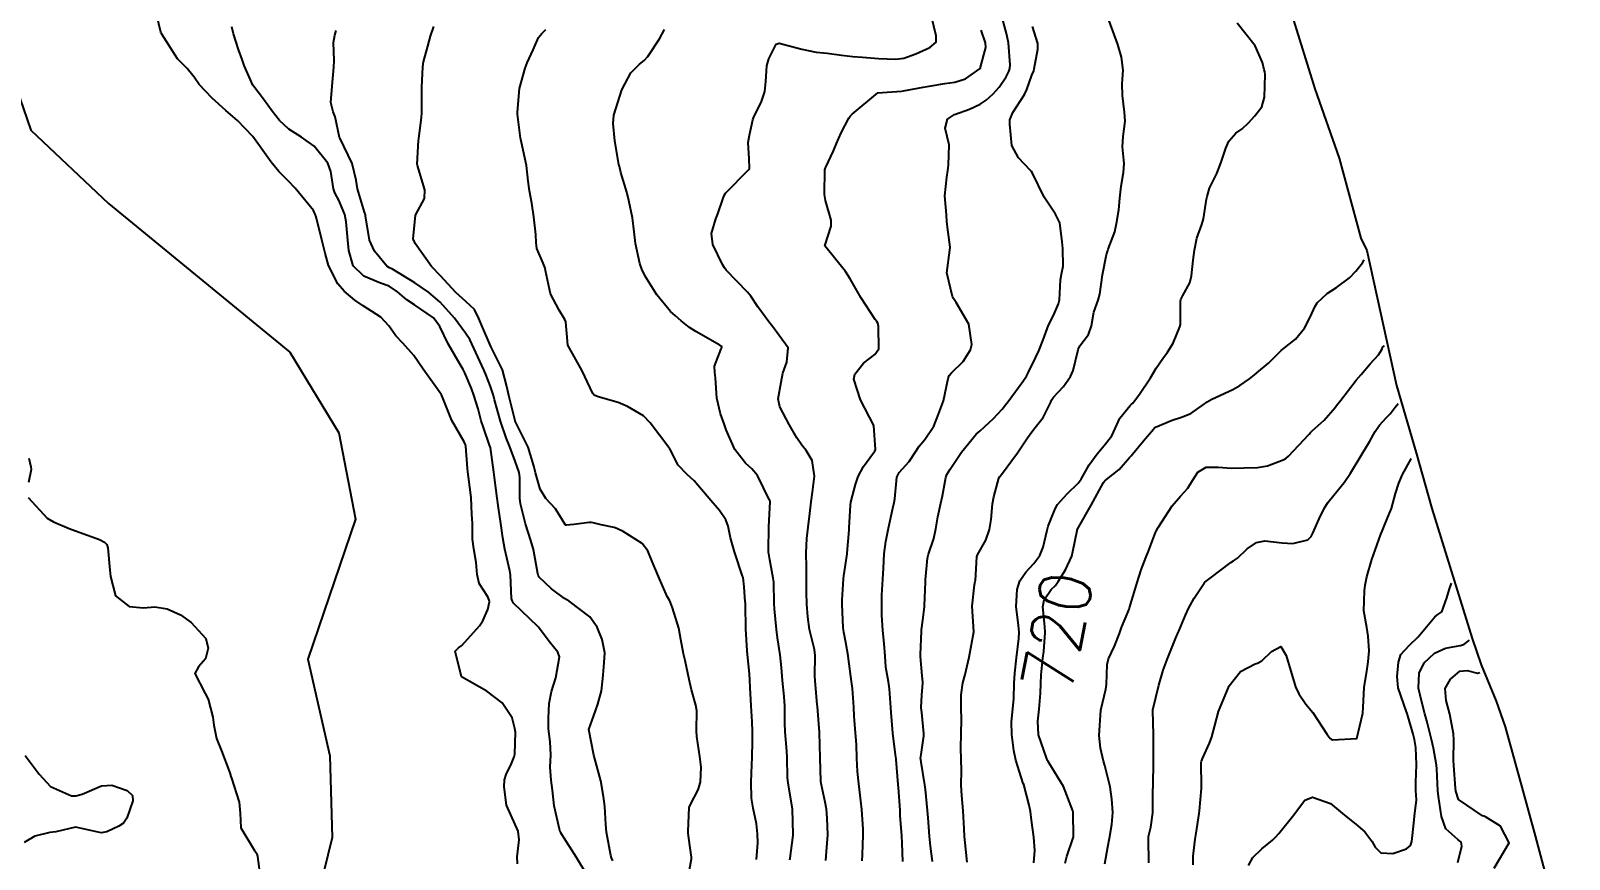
# Model space of a CAD drawing. Header units: metres. Extents: x 292545 to 299085, y 7450245 to 7463078.
# Drawn here: x 298772.6 to 298892.8, y 7450937.7 to 7451002.4 of the extents above; entities that cross this region are included whole.
import ezdxf
from ezdxf.enums import TextEntityAlignment as Align

# ---------------------------------------------------------------- set-up
doc = ezdxf.new("R2010")
doc.units = ezdxf.units.M
for name, color, linetype in [('Area', 45, 'Continuous'), ('Cotas', 45, 'Continuous'), ('Curvas de Nivel 1m', 11, 'Continuous'), ('Curvas de Nivel 5m', 15, 'Continuous'), ('Hidrografia', 140, 'Continuous')]:
    doc.layers.add(name, color=color, linetype=linetype)
doc.styles.add('Style-STANDARD', font='STANDARD.shx')

msp = doc.modelspace()

# ---------------------------------------------------------------- linework, layer by layer
at = {"layer": 'Area'}
msp.add_polyline3d([(298871.09, 7451003.68, 726.89), (298872.87, 7450997.9, 719.13), (298874.77, 7450992.48, 719.4), (298876.48, 7450986.23, 719.9), (298876.95, 7450985.27, 719.88), (298879.25, 7450974.73, 721.17), (298880.79, 7450969.46, 722.67), (298882.01, 7450965.12, 722.95), (298885.16, 7450954.95, 726.11), (298885.88, 7450952.89, 728.58), (298887.05, 7450950.06, 726.15), (298887.74, 7450948.07, 726.38), (298889.04, 7450943.35, 726.49), (298890.09, 7450939.54, 725.59), (298892.75, 7450929.6, 727.76)], dxfattribs=at)
at = {"layer": 'Curvas de Nivel 1m', "flags": 128}
for points, elevation in [([(298810.59, 7450937.35), (298810.56, 7450937.91), (298810.72, 7450939.23), (298810.63, 7450939.91), (298810.07, 7450941.19), (298809.74, 7450941.93), (298809.54, 7450943.37), (298809.58, 7450943.93), (298809.7, 7450944.34), (298810.12, 7450945.2), (298810.33, 7450945.71), (298810.37, 7450945.92), (298810.43, 7450947.63), (298810.39, 7450947.92), (298810.16, 7450948.77), (298809.4, 7450949.93), (298808.19, 7450950.84), (298806.2, 7450951.97), (298805.71, 7450953.98), (298805.97, 7450954.22), (298806.23, 7450954.41), (298807.61, 7450955.95), (298807.87, 7450956.33), (298808.26, 7450957.23), (298808.39, 7450957.82), (298808.37, 7450957.94), (298808.28, 7450958.2), (298807.6, 7450959.26), (298807.44, 7450959.95), (298807.36, 7450960.9), (298807.17, 7450961.96), (298807.08, 7450962.71), (298807.06, 7450963.96), (298807.03, 7450964.64), (298806.96, 7450965.96), (298806.77, 7450967.58), (298806.71, 7450967.97), (298806.67, 7450968.24), (298806.55, 7450969.97), (298806.52, 7450970.08), (298806.42, 7450970.32), (298805.45, 7450971.98), (298804.77, 7450973.67), (298804.64, 7450973.99), (298804.47, 7450974.25), (298803.22, 7450976), (298802.5, 7450977.05), (298801.64, 7450978.02), (298801.09, 7450978.6), (298800.53, 7450979.39), (298799.9, 7450980.05), (298798.54, 7450980.95), (298797.87, 7450981.39), (298797.05, 7450982.08), (298796.56, 7450982.65), (298795.82, 7450984.09), (298795.55, 7450985.06), (298795.31, 7450986.1), (298794.85, 7450987.89), (298794.78, 7450988.11), (298794.74, 7450988.21), (298794.64, 7450988.38), (298793.21, 7450990.12), (298792.66, 7450990.71), (298791.95, 7450991.43), (298791.34, 7450992.15), (298790.69, 7450993.08), (298789.91, 7450994.17), (298788.72, 7450995.41), (298787.81, 7450996.19), (298786.74, 7450997.15), (298785.73, 7450998.22), (298785.33, 7450998.79), (298784.77, 7450999.47), (298784.03, 7451000.24), (298782.79, 7451002.15), (298782.75, 7451002.25), (298782.73, 7451002.31), (298782.25, 7451004.26)], 708), ([(298834.67, 7450937.63), (298834.74, 7450938.33), (298834.82, 7450939.63), (298834.78, 7450940.92), (298834.72, 7450941.63), (298834.63, 7450942.17), (298834.32, 7450943.64), (298834.29, 7450943.82), (298834.22, 7450945.64), (298834.18, 7450947.61), (298834.18, 7450947.64), (298834.18, 7450947.67), (298834.16, 7450947.96), (298834.02, 7450949.64), (298834, 7450949.81), (298833.84, 7450951.64), (298833.82, 7450952.03), (298833.84, 7450953.64), (298833.78, 7450954.09), (298833.41, 7450955.65), (298833.26, 7450956.65), (298833.2, 7450957.65), (298833.17, 7450958.54), (298833.17, 7450959.65), (298833.16, 7450960.5), (298833.14, 7450961.65), (298833.2, 7450962.77), (298833.3, 7450963.65), (298833.43, 7450964.72), (298833.53, 7450965.64), (298833.63, 7450966.38), (298833.78, 7450967.64), (298833.62, 7450968.85), (298833.14, 7450969.65), (298832.81, 7450970.05), (298832.42, 7450970.62), (298831.8, 7450971.67), (298831.07, 7450973.06), (298830.95, 7450973.68), (298831.18, 7450974.97), (298831.32, 7450975.67), (298831.63, 7450976.53), (298831.73, 7450977.67), (298830.53, 7450979.3), (298830.21, 7450979.68), (298829.37, 7450980.87), (298828.82, 7450981.7), (298828.56, 7450982.02), (298826.9, 7450983.73), (298826.75, 7450983.9), (298826.59, 7450984.17), (298825.85, 7450985.74), (298825.75, 7450986.6), (298826.08, 7450987.74), (298826.23, 7450988.13), (298826.65, 7450989.34), (298826.76, 7450989.62), (298826.84, 7450989.73), (298828.67, 7450991.58), (298828.71, 7450991.66), (298828.72, 7450991.7), (298828.68, 7450992.42), (298828.61, 7450993.7), (298828.71, 7450994.26), (298828.96, 7450995.46), (298829.05, 7450995.7), (298829.61, 7450996.81), (298829.92, 7450997.69), (298829.99, 7450998.45), (298830.07, 7450999.69), (298830.23, 7451000.24), (298830.79, 7451001.39), (298831.02, 7451001.45), (298832.79, 7451001), (298833.91, 7451000.76), (298834.78, 7451000.67), (298835.89, 7451000.51), (298836.78, 7451000.41), (298837.54, 7451000.36), (298838.78, 7451000.26), (298840.15, 7451000.2), (298840.78, 7451000.29), (298841.71, 7451000.63), (298842.79, 7451001.12), (298843.29, 7451001.53), (298843.29, 7451002.02), (298842.92, 7451003.54)], 714), ([(298840.69, 7450937.55), (298840.63, 7450938.97), (298840.6, 7450939.55), (298840.49, 7450941.14), (298840.47, 7450941.56), (298840.35, 7450943.31), (298840.33, 7450943.56), (298840.17, 7450945.51), (298840.16, 7450945.56), (298840.13, 7450945.88), (298839.9, 7450947.56), (298839.77, 7450949.17), (298839.76, 7450949.57), (298839.64, 7450951.02), (298839.56, 7450951.57), (298839.37, 7450952.73), (298839.3, 7450953.57), (298839.22, 7450954.56), (298839.12, 7450955.58), (298839.06, 7450956.77), (298839.05, 7450957.58), (298839.05, 7450958.35), (298839.12, 7450959.58), (298839.18, 7450960.46), (298839.24, 7450961.58), (298839.36, 7450962.54), (298839.58, 7450963.57), (298839.92, 7450965.13), (298840.02, 7450965.57), (298840.06, 7450965.87), (298840.21, 7450967.56), (298840.4, 7450967.93), (298841.18, 7450968.78), (298841.68, 7450969.55), (298841.97, 7450969.99), (298842.42, 7450970.49), (298843.11, 7450971.53), (298843.48, 7450972.49), (298843.86, 7450973.52), (298844.23, 7450975.27), (298844.31, 7450975.51), (298844.48, 7450975.71), (298845.4, 7450976.59), (298845.97, 7450977.5), (298846.08, 7450977.92), (298845.84, 7450979.5), (298844.86, 7450981.19), (298844.64, 7450981.51), (298844.56, 7450981.68), (298844.14, 7450983.52), (298844.36, 7450985.28), (298844.39, 7450985.51), (298844.18, 7450987.08), (298844.14, 7450987.52), (298844.09, 7450988.06), (298843.98, 7450989.52), (298844.12, 7450990.98), (298844.21, 7450991.52), (298844.27, 7450991.92), (298844.31, 7450993.52), (298844.01, 7450994.81), (298844.17, 7450995.52), (298844.73, 7450995.88), (298845.91, 7450996.31), (298846.73, 7450996.68), (298847.21, 7450997.01), (298847.73, 7450997.48), (298848.22, 7450998.01), (298848.76, 7450998.82), (298848.98, 7450999.25), (298849.05, 7450999.47), (298849.07, 7450999.76), (298848.95, 7451001.47), (298848.93, 7451001.61), (298848.8, 7451002.2), (298848.45, 7451003.47)], 716), ([(298816.02, 7450936.46), (298815.19, 7450937.86), (298814.05, 7450939.65), (298813.96, 7450939.78), (298813.93, 7450939.87), (298813.87, 7450940.06), (298813.46, 7450941.88), (298813.32, 7450943.11), (298813.22, 7450943.88), (298813.15, 7450944.92), (298813.19, 7450945.88), (298813.13, 7450946.89), (298813.02, 7450947.89), (298813.01, 7450948.73), (298813.07, 7450949.89), (298813.25, 7450950.82), (298813.59, 7450951.88), (298813.86, 7450953.52), (298813.75, 7450953.88), (298813.06, 7450954.72), (298812.24, 7450955.83), (298812.18, 7450955.9), (298810.27, 7450957.71), (298810.16, 7450957.92), (298810.13, 7450958.07), (298810.03, 7450959.92), (298809.98, 7450960.24), (298809.61, 7450961.93), (298809.45, 7450962.81), (298809.28, 7450963.93), (298809.11, 7450965.17), (298809.01, 7450965.93), (298808.79, 7450967.53), (298808.75, 7450967.94), (298808.48, 7450969.88), (298808.46, 7450969.94), (298808.41, 7450970.07), (298807.92, 7450971.44), (298807.76, 7450971.95), (298807.52, 7450972.89), (298807.18, 7450973.96), (298806.98, 7450974.48), (298806.48, 7450975.7), (298806.35, 7450975.97), (298806.11, 7450976.35), (298805.17, 7450977.98), (298804.53, 7450979.33), (298804.03, 7450980), (298802.54, 7450981.02), (298801.94, 7450981.41), (298801.22, 7450982.03), (298800.56, 7450982.47), (298799.89, 7450982.72), (298798.57, 7450983.27), (298797.76, 7450984.07), (298797.41, 7450985.26), (298797.32, 7450986.07), (298797.2, 7450987.5), (298797.1, 7450988.08), (298796.64, 7450989.2), (298796.32, 7450989.76), (298796.2, 7450990.09), (298796.01, 7450991.44), (298795.76, 7450992.09), (298794.69, 7450993.41), (298793.7, 7450994.12), (298792.71, 7450994.74), (298791.99, 7450995.41), (298791.41, 7450996.15), (298790.74, 7450997.07), (298789.92, 7450998.17), (298789.23, 7450999.71), (298789.07, 7451000.18), (298788.78, 7451000.96), (298788.4, 7451002.18), (298788.27, 7451002.72)], 709), ([(298824.02, 7450936.88), (298824.17, 7450937.76), (298824.17, 7450937.89), (298824.04, 7450938.79), (298823.92, 7450939.76), (298823.91, 7450939.91), (298824.01, 7450941.75), (298824.09, 7450941.99), (298824.7, 7450943.14), (298824.88, 7450943.74), (298824.94, 7450944.92), (298824.84, 7450945.74), (298824.59, 7450947.31), (298824.57, 7450947.75), (298824.6, 7450949.31), (298824.53, 7450949.75), (298824.19, 7450950.96), (298824.01, 7450951.75), (298823.69, 7450953.23), (298823.55, 7450953.76), (298823.35, 7450954.88), (298823.2, 7450955.77), (298822.7, 7450957.34), (298822.55, 7450957.78), (298822.46, 7450957.96), (298822.28, 7450958.25), (298821.59, 7450959.79), (298821.12, 7450960.98), (298820.77, 7450961.8), (298820.33, 7450962.37), (298818.84, 7450963.31), (298818.34, 7450963.56), (298818.14, 7450963.63), (298817.12, 7450963.84), (298816.49, 7450963.99), (298816.34, 7450964.02), (298816.18, 7450964.02), (298814.98, 7450963.86), (298814.41, 7450963.8), (298814.34, 7450963.81), (298814.32, 7450963.84), (298814.3, 7450963.87), (298813.55, 7450965.08), (298812.81, 7450965.89), (298812.37, 7450966.63), (298811.98, 7450967.9), (298811.85, 7450968.45), (298811.42, 7450969.91), (298810.43, 7450971.88), (298810.41, 7450971.92), (298810.4, 7450971.95), (298809.92, 7450973.93), (298809.76, 7450974.63), (298809.41, 7450975.93), (298808.51, 7450977.76), (298808.43, 7450977.94), (298807.84, 7450979.27), (298807.56, 7450979.95), (298807.23, 7450980.65), (298806.55, 7450981.27), (298805.78, 7450981.98), (298804.57, 7450983.29), (298803.87, 7450984), (298802.6, 7450985.81), (298802.53, 7450985.94), (298802.49, 7450986.01), (298802.44, 7450986.17), (298802.63, 7450988.01), (298803.32, 7450989.33), (298803.34, 7450990), (298802.78, 7450991.9), (298802.76, 7450992.01), (298802.85, 7450993.85), (298802.87, 7450994.01), (298803.09, 7450995.64), (298803.11, 7450996.01), (298803.1, 7450997.65), (298803.1, 7450998.01), (298803.18, 7450999.6), (298803.24, 7451000.01), (298803.58, 7451001.21), (298803.8, 7451002), (298804.04, 7451002.76)], 711), ([(298829.27, 7450937.69), (298829.35, 7450938.99), (298829.34, 7450939.69), (298829.26, 7450940.49), (298829.01, 7450941.7), (298828.88, 7450942.48), (298828.84, 7450943.7), (298828.87, 7450944.46), (298828.92, 7450945.7), (298828.94, 7450946.9), (298828.95, 7450947.7), (298828.92, 7450948.46), (298828.83, 7450949.7), (298828.77, 7450951.13), (298828.74, 7450951.7), (298828.71, 7450952.2), (298828.55, 7450953.71), (298828.52, 7450954), (298828.43, 7450955.71), (298828.39, 7450957.59), (298828.39, 7450957.71), (298828.38, 7450957.81), (298828.29, 7450959), (298828.21, 7450959.71), (298828.17, 7450959.83), (298827.54, 7450961.72), (298827.24, 7450962.81), (298827.05, 7450963.72), (298826.86, 7450964.23), (298826.36, 7450964.95), (298825.69, 7450965.74), (298824.39, 7450967.27), (298823.85, 7450967.76), (298823.13, 7450968.5), (298822.48, 7450969.78), (298822.45, 7450969.82), (298822.41, 7450969.87), (298820.94, 7450971.79), (298820.44, 7450972.34), (298819.17, 7450973.09), (298818.46, 7450973.38), (298816.88, 7450973.84), (298816.58, 7450973.96), (298816.47, 7450974.1), (298815.63, 7450975.86), (298814.51, 7450977.87), (298814.35, 7450979.69), (298814.29, 7450979.87), (298813.83, 7450980.59), (298813.16, 7450981.88), (298812.77, 7450983.69), (298812.74, 7450983.89), (298812.59, 7450984.28), (298812.11, 7450985.41), (298812.04, 7450985.9), (298812.01, 7450986.5), (298811.86, 7450987.9), (298811.71, 7450988.97), (298811.53, 7450989.91), (298811.42, 7450990.67), (298811.28, 7450991.91), (298810.91, 7450993.71), (298810.86, 7450993.92), (298810.83, 7450994.04), (298810.71, 7450994.86), (298810.59, 7450995.92), (298810.59, 7450996.06), (298810.74, 7450997.92), (298811.18, 7450999.5), (298811.34, 7450999.91), (298811.81, 7451000.93), (298812.24, 7451001.9), (298812.49, 7451002.2), (298812.8, 7451002.52)], 712), ([(298831.87, 7450937.66), (298831.88, 7450937.81), (298832.05, 7450939.01), (298832.13, 7450939.59), (298832.13, 7450939.66), (298832.08, 7450941.66), (298831.72, 7450943.66), (298831.68, 7450944.09), (298831.65, 7450945.66), (298831.62, 7450946.17), (298831.5, 7450947.67), (298831.47, 7450948.36), (298831.46, 7450949.67), (298831.42, 7450950.43), (298831.29, 7450951.67), (298831.2, 7450952.68), (298831.11, 7450953.67), (298830.91, 7450955), (298830.82, 7450955.67), (298830.67, 7450957.28), (298830.64, 7450957.68), (298830.6, 7450959.37), (298830.57, 7450959.68), (298830.31, 7450961.1), (298830.21, 7450961.58), (298830.19, 7450961.68), (298830.19, 7450961.81), (298830.21, 7450963.68), (298830.33, 7450965.65), (298830.32, 7450965.68), (298830.28, 7450965.77), (298829.33, 7450967.7), (298828.9, 7450968.21), (298828.4, 7450968.66), (298827.57, 7450969.72), (298826.9, 7450971.26), (298826.74, 7450971.73), (298826.44, 7450972.51), (298826.17, 7450973.73), (298826.06, 7450975.32), (298826.01, 7450975.73), (298825.98, 7450976.24), (298826.51, 7450977.58), (298826.55, 7450977.69), (298826.56, 7450977.73), (298826.54, 7450977.76), (298826.51, 7450977.78), (298826.39, 7450977.86), (298824.52, 7450978.94), (298824.02, 7450979.25), (298823.38, 7450979.77), (298822.92, 7450980.15), (298822.54, 7450980.49), (298821.46, 7450981.79), (298820.57, 7450983.26), (298820.31, 7450983.8), (298820.14, 7450984.25), (298819.8, 7450985.81), (298819.7, 7450986.72), (298819.57, 7450987.81), (298819.28, 7450989.17), (298819.13, 7450989.82), (298818.67, 7450991.35), (298818.57, 7450991.72), (298818.55, 7450991.82), (298818.51, 7450991.99), (298818.19, 7450993.83), (298818.07, 7450995.19), (298818.12, 7450995.83), (298818.74, 7450997.82), (298819.44, 7450999.14), (298820.12, 7450999.81), (298820.49, 7451000.09), (298820.78, 7451000.41), (298821.68, 7451001.79), (298822.06, 7451002.53)], 713), ([(298843.02, 7450937.53), (298842.85, 7450938.73), (298842.77, 7450939.53), (298842.67, 7450940.94), (298842.62, 7450941.53), (298842.46, 7450943.17), (298842.41, 7450943.54), (298842.12, 7450945.3), (298842.09, 7450945.54), (298842.08, 7450945.58), (298842.13, 7450945.9), (298842.33, 7450947.35), (298842.34, 7450947.54), (298842.17, 7450949.19), (298842.13, 7450949.54), (298842.13, 7450949.58), (298842.18, 7450950.54), (298842.24, 7450951.49), (298842.24, 7450951.54), (298842.2, 7450952.03), (298842.06, 7450953.54), (298842.06, 7450953.7), (298842.15, 7450955.54), (298842.16, 7450955.63), (298842.26, 7450956.39), (298842.38, 7450957.43), (298842.39, 7450957.54), (298842.46, 7450959.37), (298842.47, 7450959.54), (298842.62, 7450961.22), (298842.69, 7450961.54), (298843.11, 7450962.76), (298843.28, 7450963.53), (298843.43, 7450964.45), (298843.67, 7450965.53), (298843.79, 7450966.11), (298844.04, 7450967.52), (298844.14, 7450967.78), (298844.4, 7450968.19), (298845.28, 7450969.51), (298846.43, 7450970.91), (298846.73, 7450971.19), (298847.07, 7450971.48), (298847.78, 7450972.14), (298848.45, 7450972.87), (298848.72, 7450973.21), (298848.91, 7450973.46), (298850.07, 7450975.04), (298850.35, 7450975.44), (298850.49, 7450975.7), (298851.05, 7450976.88), (298851.31, 7450977.43), (298851.65, 7450978.29), (298852.08, 7450979.42), (298852.23, 7450979.73), (298852.54, 7450980.37), (298852.86, 7450981.11), (298852.93, 7450981.42), (298853.01, 7450982.98), (298853.09, 7450983.41), (298853.22, 7450984.04), (298853.19, 7450985.41), (298853.14, 7450985.95), (298852.95, 7450987.42), (298852.63, 7450988.11), (298851.74, 7450989.43), (298850.81, 7450991.3), (298850.73, 7450991.44), (298850.67, 7450991.5), (298849.72, 7450992.49), (298849.21, 7450993.46), (298849.05, 7450995.14), (298849.06, 7450995.46), (298849.29, 7450996.03), (298850.19, 7450997.45), (298850.37, 7450997.83), (298850.77, 7450998.95), (298850.92, 7450999.29), (298850.96, 7450999.44), (298851.23, 7451000.99), (298851.24, 7451001.44), (298850.81, 7451002.75)], 717), ([(298845.72, 7450937.49), (298845.55, 7450939), (298845.51, 7450939.5), (298845.47, 7450940.09), (298845.4, 7450941.5), (298845.29, 7450942.7), (298845.25, 7450943.5), (298845.27, 7450944.65), (298845.24, 7450945.5), (298845.23, 7450946.41), (298845.25, 7450947.5), (298845.28, 7450948.62), (298845.26, 7450949.5), (298845.24, 7450950.56), (298845.39, 7450951.5), (298845.55, 7450952.15), (298845.87, 7450953.5), (298846.24, 7450955.49), (298846.11, 7450957.49), (298846.29, 7450959.16), (298846.35, 7450959.43), (298846.36, 7450959.49), (298846.47, 7450961.33), (298846.52, 7450961.49), (298847.17, 7450962.64), (298847.46, 7450963.48), (298847.58, 7450964.25), (298847.7, 7450965.48), (298847.81, 7450966.03), (298848.2, 7450967.47), (298848.26, 7450967.6), (298848.4, 7450967.77), (298849.64, 7450969.45), (298850.42, 7450970.64), (298850.76, 7450971.1), (298851.04, 7450971.43), (298851.66, 7450972.22), (298852.26, 7450973.42), (298852.31, 7450973.57), (298852.47, 7450973.82), (298853.25, 7450974.64), (298853.79, 7450975.41), (298854, 7450975.89), (298854.35, 7450977.4), (298854.38, 7450977.52), (298854.51, 7450977.81), (298855.2, 7450978.71), (298855.42, 7450979.39), (298855.61, 7450980.45), (298855.95, 7450981.38), (298856.08, 7450981.86), (298856.29, 7450983.37), (298856.6, 7450984.94), (298856.7, 7450985.27), (298856.74, 7450985.37), (298857.25, 7450986.73), (298857.39, 7450987.36), (298857.56, 7450988.44), (298857.64, 7450989.36), (298857.74, 7450990.29), (298857.94, 7450991.36), (298857.97, 7450992.07), (298857.86, 7450993.36), (298857.9, 7450994.16), (298858.05, 7450995.36), (298858.02, 7450996.07), (298857.84, 7450997.36), (298857.83, 7450998.29), (298857.9, 7450999.36), (298857.78, 7451000.36), (298857.48, 7451001.36), (298856.81, 7451003.2)], 718), ([(298850.93, 7450937.44), (298851, 7450938.39), (298850.92, 7450939.44), (298850.75, 7450940.76), (298850.67, 7450941.44), (298850.57, 7450941.93), (298850.18, 7450943.45), (298850.16, 7450943.5), (298850.1, 7450943.63), (298849.52, 7450945.46), (298849.37, 7450946.22), (298849.21, 7450947.46), (298849.17, 7450948.46), (298849.28, 7450949.46), (298849.36, 7450950.28), (298849.39, 7450951.46), (298849.43, 7450952.24), (298849.56, 7450953.45), (298849.76, 7450954.97), (298849.79, 7450955.45), (298849.72, 7450955.98), (298849.55, 7450957.45), (298849.62, 7450958.79), (298849.83, 7450959.45), (298850.3, 7450960.15), (298850.93, 7450960.81), (298851.39, 7450961.43), (298851.65, 7450962.1), (298851.96, 7450963.42), (298852.05, 7450963.72), (298852.35, 7450964.5), (298852.63, 7450965.15), (298852.78, 7450965.42), (298853.52, 7450966.26), (298854.38, 7450967.08), (298854.62, 7450967.4), (298855.26, 7450968.53), (298855.86, 7450969.38), (298856.42, 7450970.04), (298857.02, 7450970.78), (298857.29, 7450971.36), (298857.65, 7450972.16), (298858.46, 7450973.15), (298858.56, 7450973.25), (298858.65, 7450973.35), (298859.18, 7450974.05), (298860.05, 7450975.33), (298860.49, 7450976.07), (298860.99, 7450976.83), (298861.36, 7450977.31), (298861.8, 7450978.02), (298862.34, 7450979.3), (298862.37, 7450979.47), (298862.39, 7450981.3), (298862.41, 7450981.44), (298862.56, 7450981.75), (298863.11, 7450982.75), (298863.24, 7450983.29), (298863.37, 7450984.51), (298863.47, 7450985.29), (298863.67, 7450986.23), (298864.05, 7450987.29), (298864.18, 7450987.73), (298864.42, 7450989.28), (298864.46, 7450989.48), (298864.66, 7450990.13), (298865.21, 7450991.27), (298865.56, 7450992.15), (298865.92, 7450993.26), (298866.17, 7450993.79), (298866.71, 7450994.43), (298867.19, 7450994.77), (298867.7, 7450995.24), (298868.18, 7450995.79), (298868.74, 7450996.49), (298868.94, 7450997.23), (298869, 7450999), (298868.96, 7450999.23), (298868.92, 7450999.38), (298868.78, 7450999.94), (298868.22, 7451001.24), (298866.81, 7451003.02)], 719), ([(298856.46, 7450937.37), (298856.71, 7450938.69), (298856.83, 7450939.36), (298857.01, 7450940.42), (298857.1, 7450941.36), (298857.03, 7450942.42), (298856.88, 7450943.36), (298856.46, 7450945.03), (298856.36, 7450945.37), (298856.14, 7450946.38), (298856.04, 7450947.37), (298856.17, 7450949.37), (298856.55, 7450951), (298856.6, 7450951.37), (298856.65, 7450952.93), (298856.76, 7450953.36), (298857.22, 7450954.37), (298857.62, 7450955.36), (298857.78, 7450955.82), (298858.27, 7450956.98), (298858.37, 7450957.25), (298858.4, 7450957.35), (298858.83, 7450958.81), (298858.99, 7450959.34), (298859.32, 7450960.33), (298859.7, 7450961.34), (298859.87, 7450961.78), (298860.34, 7450963.02), (298860.43, 7450963.24), (298860.47, 7450963.33), (298860.64, 7450963.62), (298861.72, 7450965.31), (298862.37, 7450966.07), (298862.96, 7450966.71), (298863.33, 7450967.29), (298863.74, 7450967.94), (298864.4, 7450968.34), (298865.33, 7450968.33), (298866.4, 7450968.27), (298867.34, 7450968.3), (298868.4, 7450968.32), (298869.17, 7450968.45), (298870.41, 7450968.91), (298870.6, 7450969.02), (298870.82, 7450969.2), (298872.43, 7450970.93), (298872.55, 7450971.06), (298872.67, 7450971.18), (298873.6, 7450972.01), (298874.46, 7450973), (298874.53, 7450973.09), (298874.57, 7450973.16), (298874.9, 7450973.58), (298876.11, 7450975.14), (298876.49, 7450975.59), (298877.21, 7450976.41), (298877.85, 7450977.12), (298878.1, 7450977.52), (298878.2, 7450977.73), (298878.28, 7450977.8), (298878.33, 7450977.85)], 721), ([(298859.92, 7450937.44), (298859.88, 7450939.33), (298859.89, 7450939.49), (298860.06, 7450940.21), (298860.22, 7450941.33), (298860.23, 7450943.2), (298860.24, 7450943.33), (298860.25, 7450943.47), (298860.27, 7450945.33), (298860.27, 7450947.21), (298860.27, 7450947.33), (298860.27, 7450947.44), (298860.22, 7450949.33), (298860.23, 7450949.38), (298860.7, 7450951.32), (298861.04, 7450952.49), (298861.34, 7450953.31), (298862.08, 7450955.14), (298862.14, 7450955.3), (298862.17, 7450955.37), (298862.25, 7450955.52), (298862.77, 7450956.79), (298863, 7450957.29), (298863.45, 7450958.12), (298864.23, 7450959.28), (298864.26, 7450959.31), (298864.29, 7450959.36), (298864.7, 7450959.68), (298866.31, 7450960.89), (298866.53, 7450961.03), (298866.83, 7450961.24), (298867.59, 7450961.97), (298868.33, 7450962.46), (298868.98, 7450962.58), (298870.33, 7450962.44), (298871.15, 7450962.38), (298872.34, 7450962.67), (298872.6, 7450962.92), (298872.72, 7450963.18), (298873.21, 7450964.31), (298873.64, 7450965.17), (298873.93, 7450965.61), (298874.37, 7450966.16), (298875.17, 7450967.15), (298875.66, 7450967.87), (298876.41, 7450969.13), (298877.17, 7450970.38), (298877.59, 7450971.12), (298877.93, 7450971.63), (298878.45, 7450972.18), (298878.76, 7450972.5), (298879.15, 7450973.03), (298879.4, 7450973.31)], 722), ([(298772.4, 7450969.03), (298772.57, 7450968.37), (298772.59, 7450968.16), (298772.38, 7450967.13)], 708), ([(298863.36, 7450937.29), (298863.38, 7450937.95), (298863.53, 7450939.29), (298863.6, 7450939.75), (298863.84, 7450941.28), (298863.87, 7450941.49), (298864.02, 7450943.28), (298864.02, 7450943.36), (298864.01, 7450945.28), (298864.03, 7450945.38), (298864.13, 7450945.65), (298864.65, 7450946.77), (298864.83, 7450947.27), (298865.06, 7450948.16), (298865.34, 7450949.26), (298866.19, 7450951.25), (298867.08, 7450952.37), (298868.22, 7450952.97), (298868.41, 7450953.04), (298868.73, 7450953.22), (298869.5, 7450953.95), (298870.23, 7450954.33), (298870.65, 7450953.62), (298870.78, 7450953.2), (298871, 7450952.41), (298871.37, 7450951.19), (298871.64, 7450950.64), (298872.18, 7450949.84), (298872.71, 7450949.17), (298873.85, 7450947.47), (298874.08, 7450947.16), (298874.15, 7450947.1), (298874.26, 7450947.05), (298876.15, 7450947.14), (298876.62, 7450949.13), (298876.65, 7450949.6), (298876.73, 7450951.13), (298876.93, 7450952.41), (298877.04, 7450953.13), (298877.11, 7450954), (298877.05, 7450955.13), (298876.93, 7450955.81), (298876.71, 7450957.13), (298876.75, 7450958.67), (298876.81, 7450959.13), (298876.94, 7450959.77), (298877.34, 7450961.12), (298877.59, 7450961.85), (298878.04, 7450963.11), (298878.13, 7450963.33), (298878.35, 7450963.86), (298878.72, 7450964.74), (298878.86, 7450965.11), (298879.19, 7450966.28), (298879.44, 7450967.1), (298879.73, 7450967.76), (298880.41, 7450968.99), (298880.43, 7450969.01)], 723), ([(298772.37, 7450965.96), (298773.84, 7450964.36), (298774.34, 7450964.08), (298775.56, 7450963.56), (298776.33, 7450963.26), (298777.94, 7450962.69), (298778.32, 7450962.48), (298778.5, 7450962.3), (298778.58, 7450962.04), (298778.73, 7450960.3), (298778.79, 7450959.8), (298779.18, 7450958.29), (298780.26, 7450957.46), (298781.36, 7450957.35), (298782.26, 7450957.44), (298783.23, 7450957.28), (298784.26, 7450956.8), (298785.08, 7450956.22), (298786.23, 7450954.95), (298786.42, 7450954.21), (298786.21, 7450953.38), (298785.67, 7450952.75), (298785.39, 7450952.22), (298786.18, 7450950.65), (298786.41, 7450950.21), (298786.78, 7450948.82), (298786.85, 7450948.2), (298787.08, 7450947.14), (298787.45, 7450946.19), (298788.11, 7450944.46), (298788.2, 7450944.18), (298788.24, 7450944.04), (298788.83, 7450942.17), (298788.93, 7450941.31), (298788.97, 7450940.17), (298790.04, 7450938.39), (298790.22, 7450938.16), (298790.27, 7450937.92), (298790.5, 7450936.16)], 708), ([(298867.7, 7450937.23), (298868.04, 7450937.85), (298868.75, 7450938.52), (298869.57, 7450939.21), (298869.81, 7450939.45), (298870.06, 7450939.73), (298871.24, 7450941.19), (298871.6, 7450941.67), (298872.09, 7450942.32), (298872.7, 7450942.57), (298874.09, 7450942.06), (298875.2, 7450941.15), (298876.07, 7450940.45), (298876.79, 7450939.85), (298877.32, 7450939.12), (298877.59, 7450938.66), (298878.04, 7450938.23), (298878.98, 7450938.16), (298880.05, 7450938.54), (298880.35, 7450938.79), (298880.45, 7450939.09), (298880.61, 7450940.54), (298880.67, 7450941.08), (298880.81, 7450942.36), (298880.77, 7450943.08), (298880.76, 7450943.73), (298880.83, 7450945.08), (298880.77, 7450946.45), (298880.67, 7450947.08), (298880.56, 7450947.49), (298880.17, 7450948.85), (298880.09, 7450949.09), (298880.03, 7450949.23), (298879.38, 7450951.1), (298879.31, 7450951.99), (298879.42, 7450953.1), (298879.6, 7450953.72), (298880.24, 7450954.41), (298880.96, 7450955.08), (298882.26, 7450956.65), (298882.49, 7450956.83), (298882.8, 7450957.05), (298883.19, 7450958.14), (298883.39, 7450958.84), (298883.55, 7450959.28)], 724), ([(298886.89, 7450937.01), (298888.05, 7450938.99), (298887.38, 7450940.31), (298886.21, 7450941.02), (298886.07, 7450941.07), (298885.98, 7450941.12), (298884.09, 7450942.39), (298883.9, 7450943.04), (298883.88, 7450943.27), (298883.74, 7450945.04), (298883.72, 7450945.46), (298883.74, 7450947.04), (298883.7, 7450947.5), (298883.43, 7450949.05), (298883.13, 7450950.11), (298883.05, 7450951.05), (298883.47, 7450951.78), (298884.21, 7450952.41), (298884.78, 7450952.47), (298885.59, 7450952.26), (298885.78, 7450952.31)], 726), ([(298772.12, 7450945.83), (298773.21, 7450944.36), (298774.09, 7450943.39), (298775.75, 7450942.67), (298776.09, 7450942.67), (298776.58, 7450942.81), (298778.09, 7450943.45), (298778.89, 7450943.5), (298780.09, 7450943.08), (298780.51, 7450942.69), (298780.54, 7450942.27), (298780.07, 7450940.93), (298779.81, 7450940.53), (298779.44, 7450940.29), (298778.5, 7450939.85), (298778.06, 7450939.78), (298776.19, 7450940.2), (298776.06, 7450940.21), (298774.53, 7450939.87), (298774.05, 7450939.81), (298772.89, 7450939.52), (298772.04, 7450939.02)], 709)]:
    msp.add_lwpolyline(points, dxfattribs=dict(at, elevation=elevation))
at = {"layer": 'Curvas de Nivel 5m', "flags": 128}
for points, elevation in [([(298818.03, 7450937.59), (298817.92, 7450937.83), (298817.87, 7450938), (298817.53, 7450939.84), (298817.48, 7450940.42), (298817.41, 7450941.84), (298817.31, 7450942.62), (298817.1, 7450943.84), (298816.7, 7450945.26), (298816.54, 7450945.85), (298816.15, 7450947.85), (298816.69, 7450949.32), (298816.87, 7450949.84), (298817.15, 7450950.88), (298817.25, 7450951.84), (298817.33, 7450952.72), (298817.41, 7450953.84), (298817.21, 7450954.87), (298816.81, 7450955.84), (298816.25, 7450956.65), (298814.61, 7450957.87), (298814.27, 7450958.07), (298813.23, 7450958.83), (298812.29, 7450959.76), (298812.21, 7450959.9), (298812.18, 7450960.02), (298811.83, 7450961.9), (298811.64, 7450962.6), (298811.21, 7450963.91), (298810.81, 7450965.47), (298810.76, 7450965.92), (298810.78, 7450967.52), (298810.72, 7450967.92), (298810.4, 7450968.81), (298809.98, 7450969.92), (298809.71, 7450970.64), (298809.26, 7450971.93), (298808.79, 7450973.6), (298808.7, 7450973.94), (298808.47, 7450974.64), (298808.1, 7450975.57), (298807.95, 7450975.95), (298807.5, 7450976.96), (298807.03, 7450977.96), (298806.85, 7450978.3), (298806.52, 7450978.8), (298805.67, 7450979.98), (298804.55, 7450981.24), (298803.64, 7450982), (298802.56, 7450982.74), (298800.81, 7450983.8), (298800.58, 7450983.92), (298800.37, 7450984.04), (298799.42, 7450985.22), (298799.02, 7450986.06), (298798.72, 7450987.97), (298798.7, 7450988.06), (298798.63, 7450988.25), (298798.09, 7450990.07), (298797.97, 7450990.75), (298797.67, 7450992.07), (298796.7, 7450994.05), (298796.69, 7450994.08), (298796.34, 7450995.71), (298796.19, 7450996.09), (298796.01, 7450996.81), (298796.11, 7450998.09), (298796.25, 7450999.57), (298796.26, 7451000.09), (298796.22, 7451001.52), (298796.31, 7451002.09), (298796.43, 7451002.45)], 710), ([(298837.51, 7450937.6), (298837.55, 7450938.09), (298837.6, 7450939.59), (298837.58, 7450940.07), (298837.48, 7450941.6), (298837.41, 7450942.27), (298837.26, 7450943.6), (298837.14, 7450944.57), (298837.09, 7450945.6), (298837.07, 7450946.67), (298836.98, 7450947.6), (298836.89, 7450948.88), (298836.87, 7450949.6), (298836.76, 7450951.04), (298836.68, 7450951.61), (298836.45, 7450953.38), (298836.42, 7450953.61), (298836.23, 7450954.64), (298836.09, 7450955.46), (298836.06, 7450955.61), (298836.04, 7450955.82), (298835.95, 7450957.61), (298835.95, 7450957.94), (298836.05, 7450959.61), (298836.07, 7450959.84), (298836.31, 7450961.38), (298836.34, 7450961.58), (298836.34, 7450961.61), (298836.49, 7450963.45), (298836.51, 7450963.61), (298836.6, 7450965.37), (298836.63, 7450965.61), (298836.99, 7450966.99), (298837.2, 7450967.6), (298837.61, 7450968.39), (298838.41, 7450969.46), (298838.5, 7450969.59), (298838.55, 7450969.72), (298838.43, 7450971.59), (298837.38, 7450973.6), (298836.87, 7450975.21), (298836.93, 7450975.61), (298837.62, 7450976.47), (298838.5, 7450977.13), (298838.82, 7450977.59), (298838.79, 7450979.32), (298838.74, 7450979.59), (298838.66, 7450979.72), (298838.54, 7450979.88), (298837.4, 7450981.6), (298836.57, 7450983.05), (298836.22, 7450983.61), (298834.6, 7450985.63), (298835.08, 7450987.16), (298835.08, 7450987.63), (298834.65, 7450989.18), (298834.56, 7450989.63), (298834.6, 7450991.56), (298834.61, 7450991.63), (298834.63, 7450991.68), (298834.68, 7450991.78), (298835.28, 7450993.04), (298835.52, 7450993.62), (298835.88, 7450994.45), (298836.48, 7450995.61), (298836.58, 7450995.76), (298836.73, 7450995.91), (298838.74, 7450997.58), (298840.59, 7450997.71), (298840.75, 7450997.73), (298842.28, 7450998.02), (298842.75, 7450998.11), (298843.98, 7450998.3), (298844.76, 7450998.4), (298845.58, 7450998.68), (298846.73, 7450999.49), (298846.75, 7450999.51), (298846.77, 7450999.58), (298847.17, 7451001.11), (298847.15, 7451001.49), (298846.8, 7451002.46)], 715), ([(298853.38, 7450937.41), (298853.51, 7450937.93), (298854.01, 7450939.4), (298854.02, 7450939.43), (298853.99, 7450941.4), (298853.98, 7450941.5), (298853.24, 7450943.41), (298852.12, 7450945.23), (298852.05, 7450945.35), (298852, 7450945.42), (298851.91, 7450945.64), (298851.3, 7450947.43), (298851.23, 7450948.5), (298851.35, 7450949.43), (298851.44, 7450950.68), (298851.46, 7450951.43), (298851.51, 7450952.12), (298851.64, 7450953.43), (298851.7, 7450953.95), (298851.81, 7450955.42), (298851.78, 7450955.9), (298851.63, 7450957.43), (298851.74, 7450957.97), (298852.29, 7450958.79), (298852.62, 7450959.09), (298852.82, 7450959.41), (298853.4, 7450960.31), (298853.89, 7450961.4), (298853.98, 7450961.75), (298854.3, 7450963.4), (298854.31, 7450963.43), (298854.34, 7450963.49), (298855.41, 7450965.38), (298856.38, 7450967.13), (298856.47, 7450967.28), (298856.59, 7450967.37), (298857.59, 7450968.17), (298858.41, 7450969.1), (298858.53, 7450969.23), (298858.64, 7450969.35), (298859.48, 7450970.39), (298860.28, 7450971.32), (298860.36, 7450971.4), (298860.43, 7450971.46), (298861.74, 7450972.01), (298862.45, 7450972.25), (298863.2, 7450972.54), (298864.25, 7450973.28), (298864.36, 7450973.38), (298864.46, 7450973.45), (298864.83, 7450973.64), (298866.47, 7450974.41), (298867.02, 7450974.71), (298867.78, 7450975.24), (298868.16, 7450975.56), (298868.49, 7450975.83), (298869.26, 7450976.46), (298870.02, 7450977.21), (298870.26, 7450977.45), (298870.51, 7450977.65), (298871.37, 7450978.35), (298872.08, 7450979.19), (298872.54, 7450980.11), (298872.87, 7450980.85), (298873.07, 7450981.17), (298873.83, 7450981.9), (298874.57, 7450982.38), (298875.58, 7450983.14), (298876.07, 7450983.64), (298876.59, 7450984.29), (298876.74, 7450984.53)], 720), ([(298884.04, 7450937.45), (298884.36, 7450938.73), (298884.31, 7450939.04), (298884.06, 7450939.26), (298883.1, 7450940.09), (298882.77, 7450941.06), (298882.54, 7450942.61), (298882.49, 7450943.06), (298882.41, 7450944.77), (298882.38, 7450945.06), (298882.14, 7450946.4), (298882, 7450947.06), (298881.62, 7450948.52), (298881.48, 7450949.07), (298881.2, 7450950.09), (298880.98, 7450951.08), (298881.02, 7450952.26), (298881.41, 7450953.07), (298882.23, 7450953.81), (298883.08, 7450954.2), (298884.24, 7450954.42), (298884.51, 7450954.48), (298884.97, 7450954.84)], 725)]:
    msp.add_lwpolyline(points, dxfattribs=dict(at, elevation=elevation))
at = {"layer": 'Hidrografia'}
msp.add_lwpolyline([(298769.96, 7451002.17), (298772.57, 7450994.65), (298778.63, 7450988.94), (298792.81, 7450977.32), (298796.62, 7450971.01), (298797.92, 7450964.27), (298794.2, 7450953.35), (298795.93, 7450945.8), (298796.1, 7450939.41), (298794.03, 7450930.93), (298794.98, 7450921.93), (298793.85, 7450913.37), (298796.24, 7450908.57), (298798.19, 7450902.3), (298797.68, 7450898.61), (298796.75, 7450893.61), (298795.31, 7450892.17), (298789.12, 7450892.85), (298784.03, 7450893.36), (298783.27, 7450889.38), (298788.27, 7450885.23), (298794.21, 7450880.82), (298798.2, 7450856.11), (298805.83, 7450830.97)], dxfattribs=at)

# ---------------------------------------------------------------- texts
at = {"layer": 'Cotas', "style": 'Style-STANDARD'}
msp.add_text('720', height=4, rotation=78.9592, dxfattribs=at).set_placement((298852.76, 7450955.51, 720), align=Align.MIDDLE_CENTER)

doc.saveas('drawing.dxf')
